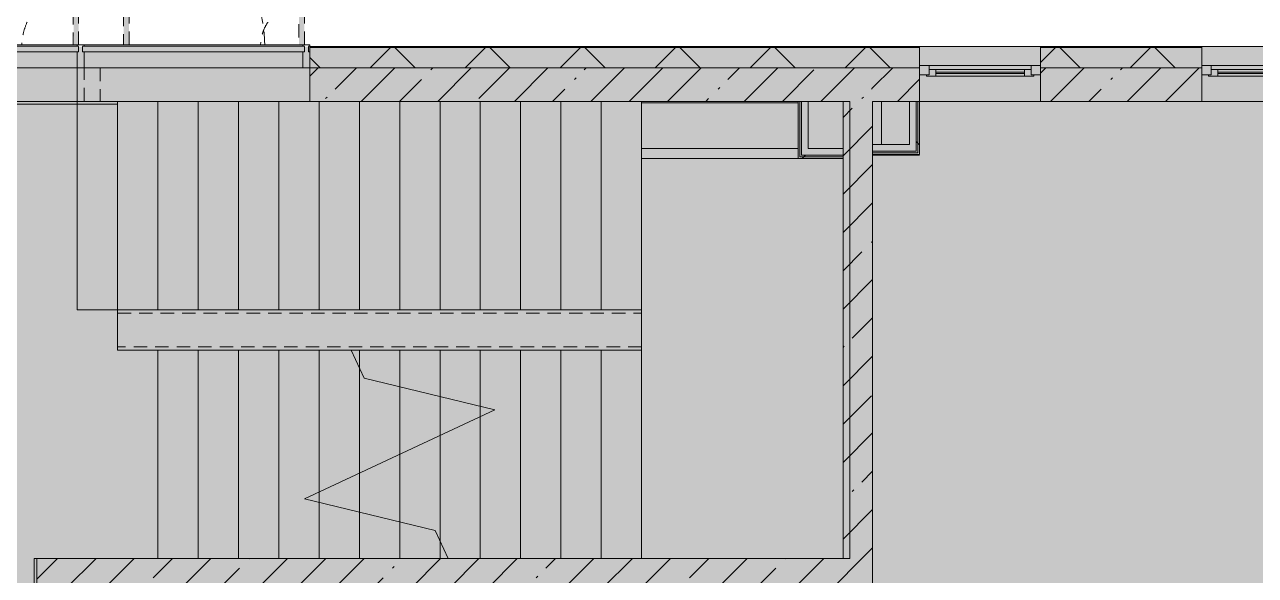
# Model space of a CAD drawing. Header units: millimetres. Extents: x 81037 to 284518, y -8553 to 29000.
# Drawn here: x 251996 to 261157, y 17625 to 21721 of the extents above; entities that cross this region are included whole.
import ezdxf

# ---------------------------------------------------------------- set-up
doc = ezdxf.new("R2010")
doc.units = ezdxf.units.MM
doc.linetypes.add('200_ШТРИХ__ш1_п0_6_', pattern=[160, 100, -60])
doc.layers.add('A-DETL-GENF-6', color=7, linetype='Continuous', lineweight=9, true_color=0xc0c0c0, transparency=0.4)
for name, color, linetype, lineweight in [('A-DETL-MBND-1', 7, '200_ШТРИХ__ш1_п0_6_', 9), ('A-GLAZ-2', 7, 'Continuous', 5), ('A-GLAZ-CWMG-2', 7, 'Continuous', 5), ('A-WALL-4', 7, 'Continuous', 5), ('I-WALL-6', 7, 'Continuous', 5)]:
    doc.layers.add(name, color=color, linetype=linetype, lineweight=lineweight)
for name, color, linetype, lineweight, true_color in [('A-FLOR-3', 7, 'Continuous', 5, 0xb7b7b7), ('A-GLAZ-1', 7, 'Continuous', 5, 0x737373), ('A-GLAZ-CWMG-4', 7, 'Continuous', 5, 0x737373), ('A-WALL-5', 7, 'Continuous', 5, 0x737373), ('A-WALL-6', 7, 'Continuous', 9, 0x737373), ('I-WALL-4', 7, 'Continuous', 5, 0xe7e7e7), ('I-WALL-5', 7, 'Continuous', 9, 0xe7e7e7), ('I-WALL-7', 7, 'Continuous', 5, 0x737373), ('S-STRS-2', 7, 'Continuous', 5, 0x737373), ('S-STRS-MBND-2', 7, 'Continuous', 5, 0x737373)]:
    doc.layers.add(name, color=color, linetype=linetype, lineweight=lineweight, true_color=true_color)
pattern_1 = [(45, (157507.65, 0), (-285.1231, 285.1231), []), (45, (157792.77, 0), (-285.1231, 285.1231), [504.031, -100.806, 16.764, -84.042])]
pattern_2 = [(45, (157507.65, 0), (-530.33, 530.33), []), (135, (157507.65, 0), (-530.33, -530.33), [])]

# ---------------------------------------------------------------- blocks, each defined once
blk = doc.blocks.new('120_Окно_СКБ_1Ст - 120_Окно_СКБ_1Ст 900х2500_h_ с форточкой-22877787-2_1_3_птичка')
at = {"layer": 'A-GLAZ-1'}
for p, q in [((-450, -127), (-450, -57)), ((-450, -57), (-380, -57)), ((450, -57), (-450, -57)), ((-380, -57), (-380, -127)), ((380, -87), (-380, -87)), ((-380, -87), (-380, -127)), ((-330, -137), (-330, -87)), ((330, -137), (330, -87)), ((380, -127), (380, -57)), ((380, -57), (450, -57)), ((380, -127), (380, -87)), ((450, -57), (450, -127)), ((-380, -127), (-450, -127)), ((-450, -127), (-400, -127)), ((-380, -127), (-400, -127)), ((-400, -127), (-400, -137)), ((-400, -137), (400, -137)), ((400, -137), (-400, -137)), ((-330, -107), (330, -107)), ((330, -117), (-330, -117)), ((450, -127), (380, -127)), ((400, -127), (380, -127)), ((400, -127), (450, -127)), ((400, -137), (400, -127))]:
    blk.add_line(p, q, dxfattribs=at)
blk = doc.blocks.new('120_Окно_СКБ_2Ст_Фрамуга сверху - 120_Окно_СКБ_2Ст_2300х2500_h_ ДОО-23103760-2_1_3_птичка')
at = {"layer": 'A-GLAZ-1'}
for p, q in [((-1150, -127), (-1150, -57)), ((-1150, -57), (-1080, -57)), ((1150, -57), (-1150, -57)), ((-1080, -57), (-1080, -127)), ((-1080, -57), (1080, -57)), ((520, -87), (-1080, -87)), ((-1080, -87), (-1080, -127)), ((-1030, -137), (-1030, -87)), ((470, -137), (470, -87)), ((520, -127), (520, -57)), ((520, -57), (590, -57)), ((520, -127), (520, -87)), ((590, -57), (590, -127)), ((1080, -87), (590, -87)), ((590, -87), (590, -127)), ((640, -137), (640, -87)), ((1030, -137), (1030, -87)), ((1080, -127), (1080, -57)), ((1080, -57), (1150, -57)), ((1080, -127), (1080, -87)), ((1150, -57), (1150, -127)), ((-1080, -127), (-1150, -127)), ((-1150, -127), (-1100, -127)), ((-1080, -127), (-1100, -127)), ((-1100, -127), (-1100, -137)), ((-1100, -137), (540, -137)), ((540, -137), (-1100, -137)), ((-1030, -107), (470, -107)), ((470, -117), (-1030, -117)), ((590, -127), (520, -127)), ((540, -127), (520, -127)), ((540, -127), (570, -127)), ((540, -127), (570, -127)), ((540, -137), (540, -127)), ((590, -127), (570, -127)), ((570, -127), (570, -137)), ((570, -137), (1100, -137)), ((1100, -137), (570, -137)), ((640, -107), (1030, -107)), ((1030, -117), (640, -117)), ((1150, -127), (1080, -127)), ((1100, -127), (1080, -127)), ((1100, -127), (1149.8, -127)), ((1100, -137), (1100, -127))]:
    blk.add_line(p, q, dxfattribs=at)
blk = doc.blocks.new('DRS_ДПУ_распашная__2Ст_Прямоугольная1 - ВН-4_ Нр_ДО_1500х2200 глухая-26741401-2_1_3_птичка')
at = {"layer": 'A-DETL-MBND-1'}
h = blk.add_hatch(color=256, dxfattribs=at)
h.paths.add_polyline_path([(-760, 10), (-730, 10), (-730, 1050), (-770, 1050), (-770, 10)])
h.paths.add_polyline_path([(-760, 0), (-760, 10), (-770, 0)])
h = blk.add_hatch(color=256, dxfattribs=at)
h.paths.add_polyline_path([(760, 0), (770, 0), (760, 10)])
h.paths.add_polyline_path([(770, 10), (770, 423.1), (730, 423.1), (735.1, 10), (760, 10)])
for p, q in [((-770, 1050), (-770, 10)), ((-730, 1050), (-770, 1050)), ((-730, 10), (-730, 1050)), ((770, 423.1), (730, 423.1)), ((730, 423.1), (730, 10)), ((770, 10), (770, 423.1))]:
    blk.add_line(p, q, dxfattribs=at)
for centre, radius, start, end in [((-770, 0), 1050, 0.55196, 90), ((770, 0), 423.1, 90, 178.61029)]:
    blk.add_arc(centre, radius, start, end, dxfattribs=at)
blk = doc.blocks.new('Прямоугольный импост - Импост структурный с накладкой - 170мм-23713241-2_1_3_птичка')
at = {"layer": 'A-DETL-MBND-1'}
for p, q in [((-10, 0), (0, 0)), ((0, 0), (0, -10))]:
    blk.add_line(p, q, dxfattribs=at)
blk = doc.blocks.new('DRS_ДПУ_распашная__2Ст_Прямоугольная1 - ВН-4_ Нр_ДО_1500х2200 глухая-26857260-2_1_3_птичка')
at = {"layer": 'A-DETL-MBND-1'}
blk.add_hatch(color=256, dxfattribs=at).paths.add_polyline_path([(-662.5, 10), (-632.5, 10), (-632.5, 1050), (-672.5, 1050), (-672.5, 10)])
h = blk.add_hatch(color=256, dxfattribs=at)
h.paths.add_polyline_path([(662.5, 0), (672.5, 0), (662.5, 10)])
h.paths.add_polyline_path([(632.5, 10), (672.5, 10), (672.5, 325.6), (632.5, 325.6), (632.5, 40)])
for p, q in [((-672.5, 1050), (-672.5, 10)), ((-632.5, 1050), (-672.5, 1050)), ((-632.5, 10), (-632.5, 1050)), ((672.5, 325.6), (632.5, 325.6)), ((632.5, 325.6), (632.5, 10)), ((672.5, 10), (672.5, 325.6))]:
    blk.add_line(p, q, dxfattribs=at)
for centre, radius, start, end in [((-672.5, 0), 1050, 0.55196, 90), ((672.5, 0), 325.6, 90, 178.15712)]:
    blk.add_arc(centre, radius, start, end, dxfattribs=at)
blk = doc.blocks.new('PNS_Панель прямоугольная1 - Нр_Стекло - 40мм-22959730-2_1_3_птичка')
at = {"layer": 'A-GLAZ-1'}
blk.add_line((-756.4, -40), (760, -40), dxfattribs=at)
at = {"layer": 'A-GLAZ-2'}
for p, q in [((-770, 0), (770, 0)), ((770, 0), (-770, 0))]:
    blk.add_line(p, q, dxfattribs=at)
blk = doc.blocks.new('PNS_Панель прямоугольная1 - Нр_Стекло - 40мм-23689183-2_1_3_птичка')
at = {"layer": 'A-GLAZ-1'}
blk.add_line((-815, -40), (815, -40), dxfattribs=at)
at = {"layer": 'A-GLAZ-2'}
for p, q in [((-825, 0), (825, 0)), ((825, 0), (-825, 0))]:
    blk.add_line(p, q, dxfattribs=at)
blk = doc.blocks.new('Прямоугольный импост - Импост структурный с накладкой - 170мм-22874516-2_1_3_птичка')
at = {"layer": 'A-GLAZ-CWMG-2'}
for p, q in [((-50, -10), (-50, 0)), ((-50, 0), (-40, 0)), ((-10, 0), (0, 0)), ((0, 0), (0, -10)), ((0, -10), (-50, -10))]:
    blk.add_line(p, q, dxfattribs=at)
at = {"layer": 'A-GLAZ-CWMG-4'}
for p, q in [((-50, 40), (-50, 160)), ((-50, 160), (0, 160)), ((0, 160), (0, 40)), ((-40, 40), (-50, 40)), ((-40, 2), (-40, 40)), ((-10, 40), (-10, 2)), ((0, 40), (-10, 40))]:
    blk.add_line(p, q, dxfattribs=at)
blk = doc.blocks.new('Прямоугольный импост - Импост структурный с накладкой - 170мм-22855553-2_1_3_птичка')
at = {"layer": 'A-GLAZ-CWMG-2'}
for p, q in [((93360, 21560), (93360, 21570)), ((93360, 21570), (94880, 21570)), ((94880, 21570), (94880, 21560))]:
    blk.add_line(p, q, dxfattribs=at)
at = {"layer": 'A-GLAZ-CWMG-4'}
blk.add_line((93360, 21400), (94880, 21400), dxfattribs=at)
blk = doc.blocks.new('Прямоугольный импост - Импост структурный с накладкой - 170мм-23689142-2_1_3_птичка')
at = {"layer": 'A-GLAZ-CWMG-2'}
for p, q in [((94930, 21560), (94930, 21570)), ((94930, 21570), (96560, 21570)), ((96560, 21570), (96560, 21560))]:
    blk.add_line(p, q, dxfattribs=at)
at = {"layer": 'A-GLAZ-CWMG-4'}
blk.add_line((94930, 21400), (96560, 21400), dxfattribs=at)
blk = doc.blocks.new('Прямоугольный импост - Импост структурный с накладкой - 170мм-22874498-2_1_3_птичка')
at = {"layer": 'A-GLAZ-CWMG-2'}
for p, q in [((-25, -10), (-25, 0)), ((-25, 0), (-15, 0)), ((15, 0), (25, 0)), ((25, 0), (25, -10)), ((25, -10), (-25, -10))]:
    blk.add_line(p, q, dxfattribs=at)
at = {"layer": 'A-GLAZ-CWMG-4'}
for p, q in [((-25, 40), (-25, 160)), ((-25, 160), (25, 160)), ((25, 160), (25, 40)), ((-15, 40), (-25, 40)), ((-15, 2), (-15, 40)), ((15, 40), (15, 2)), ((25, 40), (15, 40))]:
    blk.add_line(p, q, dxfattribs=at)
blk = doc.blocks.new('Зашивка приборов отопления31 - Зашивка приборов отопления-33324104-2_1_3_птичка')
at = {"layer": 'A-WALL-5'}
for p, q in [((126595, 120), (125430, 120)), ((126595, 45), (126595, 120)), ((126595, 45), (125430, 45)), ((125430, 45), (126595, 45)), ((126595, -295), (126595, 45)), ((125430, -295), (126595, -295))]:
    blk.add_line(p, q, dxfattribs=at)

msp = doc.modelspace()

# ---------------------------------------------------------------- hatches: boundary and pattern name
at = {"layer": 'A-DETL-GENF-6'}
msp.add_hatch(color=256, dxfattribs=at).paths.add_polyline_path([(279724.6, -258), (282745.7, -258), (282745.7, 21558), (250815.7, 21558), (250815.7, 27348), (242367.7, 27348), (242367.7, 5750), (246709.7, 5750), (246709.7, -258), (278797.1, -258)])
at = {"layer": 'A-WALL-4'}
h = msp.add_hatch(dxfattribs=at)
h.set_pattern_fill('FP_71', color=256, style=0, pattern_type=2)
h.set_pattern_definition([(45, (157507.65, 0), (-353.5534, 353.5534), []), (135, (157507.65, 0), (-353.5534, -353.5534), [])])
h.paths.add_polyline_path([(282737.7, 21400), (282737.7, 21550), (277657.9, 21550), (277657.9, 21400), (282587.7, 21400)])
h.paths.add_polyline_path([(276757.9, 21400), (276757.9, 21550), (275408.1, 21550), (275408.1, 21400), (276014.5, 21400)])
h.paths.add_polyline_path([(263956.8, 21400), (264358.1, 21400), (264358.1, 21550), (263057.9, 21550), (263057.9, 21400), (263557.7, 21400)])
h.paths.add_polyline_path([(266558.1, 21400), (266558.1, 21550), (265258.1, 21550), (265258.1, 21400), (265811.8, 21400)])
h.paths.add_polyline_path([(267458.1, 21400), (268757.7, 21400), (268757.7, 21550), (267458.1, 21550)])
h.paths.add_polyline_path([(273608.1, 21400), (274508.1, 21400), (274508.1, 21550), (273108.1, 21550), (273108.1, 21400), (273232, 21400)])
h.paths.add_polyline_path([(270808.1, 21400), (270808.1, 21550), (269657.7, 21550), (269657.7, 21400)])
h.paths.add_polyline_path([(260757.9, 21400), (260757.9, 21550), (259557.7, 21550), (259557.7, 21400), (260246.7, 21400)])
h.paths.add_polyline_path([(250815.7, 21400), (250817.7, 21400), (250813.6, 21550), (250567.7, 21550), (250567.7, 21400), (250774.6, 21400)])
h.paths.add_polyline_path([(254117.7, 21400), (258657.7, 21400), (258657.7, 21550), (254117.7, 21550)])
at = {"layer": 'I-WALL-4'}
for points in [[(258632.7, 20780), (258632.7, 21150), (258582.7, 21150), (258582.7, 20780)], [(258307.7, 20780), (258582.7, 20780), (258582.7, 20830), (258307.7, 20830)]]:
    msp.add_hatch(color=256, dxfattribs=at).paths.add_polyline_path(points)
at = {"layer": 'I-WALL-5'}
for points in [[(257827.7, 20750), (257827.7, 21150), (257777.7, 21150), (257777.7, 20750)], [(258087.7, 20750), (258087.7, 20800), (257827.7, 20800), (257827.7, 20750), (257927.9, 20750)]]:
    msp.add_hatch(color=256, dxfattribs=at).paths.add_polyline_path(points)
at = {"layer": 'I-WALL-6'}
h = msp.add_hatch(dxfattribs=at)
h.set_pattern_fill('FP_79', color=256, style=0, pattern_type=2)
h.set_pattern_definition(pattern_1)
h.paths.add_polyline_path([(258087.7, 21150), (258087.7, 21400), (254117.7, 21400), (254117.7, 21150), (257827.7, 21150)])
h.paths.add_polyline_path([(250709.7, 21150), (250817.7, 21150), (250815.7, 21400), (250537.7, 21400), (250537.7, 21150), (250597.6, 21150)])
h = msp.add_hatch(dxfattribs=at)
h.set_pattern_fill('FP_79', color=256, style=0, pattern_type=2)
h.set_pattern_definition(pattern_1)
h.paths.add_polyline_path([(258307.7, 17750), (258307.7, 21400), (258087.7, 21400), (258087.7, 17750)])
h = msp.add_hatch(dxfattribs=at)
h.set_pattern_fill('FP_79', color=256, style=0, pattern_type=2)
h.set_pattern_definition(pattern_1)
h.paths.add_polyline_path([(269657.7, 21150), (270808.1, 21150), (270808.1, 21400), (269657.7, 21400)])
h.paths.add_polyline_path([(273608.1, 21150), (274508.1, 21150), (274508.1, 21400), (273608.1, 21400), (273608.1, 21239.3)])
h.paths.add_polyline_path([(278717.7, 21150), (278717.7, 21400), (278357.7, 21400), (278357.7, 21150)])
h.paths.add_polyline_path([(276023.1, 21150), (276757.9, 21150), (276757.9, 21400), (275408.1, 21400), (275408.1, 21150), (276014.5, 21150)])
h.paths.add_polyline_path([(258645.2, 21150), (258657.7, 21150), (258657.7, 21400), (258307.7, 21400), (258307.7, 21150), (258632.7, 21150)])
h.paths.add_polyline_path([(260246.7, 21150), (260757.9, 21150), (260757.9, 21400), (259557.7, 21400), (259557.7, 21150)])
h.paths.add_polyline_path([(263557.7, 21150), (264358.1, 21150), (264358.1, 21400), (263557.7, 21400)])
h.paths.add_polyline_path([(265811.8, 21150), (266558.1, 21150), (266558.1, 21400), (265258.1, 21400), (265258.1, 21150), (265732.7, 21150)])
h.paths.add_polyline_path([(268757.7, 21150), (268757.7, 21400), (268557.7, 21400), (268557.7, 21150), (268594.4, 21150)])
h.paths.add_polyline_path([(267857.7, 21150), (267857.7, 21400), (267458.1, 21400), (267458.1, 21150), (267666.8, 21150)])
h = msp.add_hatch(dxfattribs=at)
h.set_pattern_fill('FP_165', color=256, style=0, pattern_type=2)
h.set_pattern_definition(pattern_2)
h.paths.add_polyline_path([(258645.2, 20767.5), (258645.2, 21150), (258632.7, 21150), (258632.7, 20767.5)])
h = msp.add_hatch(dxfattribs=at)
h.set_pattern_fill('FP_165', color=256, style=0, pattern_type=2)
h.set_pattern_definition(pattern_2)
h.paths.add_polyline_path([(258657.7, 20755), (258657.7, 21150), (258645.2, 21150), (258645.2, 20755)])
h = msp.add_hatch(dxfattribs=at)
h.set_pattern_fill('FP_165', color=256, style=0, pattern_type=2)
h.set_pattern_definition(pattern_2)
h.paths.add_polyline_path([(257765.2, 20725), (258087.7, 20725), (258087.7, 20737.5), (257765.2, 20737.5)])
h = msp.add_hatch(dxfattribs=at)
h.set_pattern_fill('FP_165', color=256, style=0, pattern_type=2)
h.set_pattern_definition(pattern_2)
h.paths.add_polyline_path([(257777.7, 20737.5), (258087.7, 20737.5), (258087.7, 20750), (257777.7, 20750)])
h = msp.add_hatch(dxfattribs=at)
h.set_pattern_fill('FP_79', color=256, style=0, pattern_type=2)
h.set_pattern_definition(pattern_1)
h.paths.add_polyline_path([(258227.7, 17530), (258307.7, 17530), (258307.7, 17750), (252087.7, 17750), (252087.7, 17530), (256711.1, 17530)])

# ---------------------------------------------------------------- linework, layer by layer
at = {"layer": 'A-DETL-MBND-1'}
for p, q in [((252437.7, 21150), (252437.7, 21400)), ((252557.7, 21400), (252557.7, 21150)), ((252687.7, 19575), (256587.7, 19575)), ((256587.7, 19325), (252687.7, 19325))]:
    msp.add_line(p, q, dxfattribs=at)
at = {"layer": 'A-FLOR-3'}
for p, q in [((252387.7, 21150), (252387.7, 21400)), ((252687.7, 21130), (250557.7, 21130)), ((252687.7, 21150), (250817.7, 21150)), ((252687.7, 19300), (252687.7, 21150)), ((258372.7, 21150), (258372.7, 20830)), ((258657.7, 20750), (258307.7, 20750)), ((252987.7, 19300), (252687.7, 19300)), ((252066.7, 13620), (252066.7, 17750)), ((252066.7, 17750), (252087.7, 17750))]:
    msp.add_line(p, q, dxfattribs=at)
at = {"layer": 'A-WALL-5'}
for p, q in [((267458.1, 21558), (254117.7, 21558)), ((254117.7, 21558), (254117.7, 21400)), ((258657.7, 21400), (258657.7, 21558)), ((259557.7, 21558), (259557.7, 21400)), ((260757.9, 21400), (260757.9, 21558)), ((258087.7, 21400), (258307.7, 21400))]:
    msp.add_line(p, q, dxfattribs=at)
at = {"layer": 'A-WALL-6'}
for p, q in [((258657.7, 21553), (254117.7, 21553)), ((258657.7, 21550), (254117.7, 21550)), ((260757.9, 21553), (259557.7, 21553)), ((260757.9, 21550), (259557.7, 21550)), ((254117.7, 21400), (258087.7, 21400)), ((258657.7, 21400), (258307.7, 21400)), ((260757.9, 21400), (259557.7, 21400)), ((257827.7, 21150), (257752.7, 21150)), ((257765.2, 20737.5), (257765.2, 21150)), ((257777.7, 20750), (257777.7, 21150)), ((258657.7, 21150), (258582.7, 21150)), ((258632.7, 20780), (258632.7, 21150)), ((258645.2, 20767.5), (258645.2, 21150)), ((258087.7, 20725), (258087.7, 20800)), ((258307.7, 20830), (258307.7, 20755)), ((258087.7, 20737.5), (257765.2, 20737.5)), ((258087.7, 20750), (257777.7, 20750)), ((258307.7, 20780), (258632.7, 20780)), ((258307.7, 20767.5), (258645.2, 20767.5))]:
    msp.add_line(p, q, dxfattribs=at)
at = {"layer": 'I-WALL-7'}
for p, q in [((254117.7, 21400), (254117.7, 21150)), ((258657.7, 21150), (258657.7, 21400)), ((259557.7, 21400), (259557.7, 21150)), ((260757.9, 21150), (260757.9, 21400)), ((254117.7, 21150), (257752.7, 21150)), ((257752.7, 21150), (257752.7, 20725)), ((257827.7, 21150), (258087.7, 21150)), ((257827.7, 20800), (257827.7, 21150)), ((258087.7, 21150), (258087.7, 20800)), ((258307.7, 21150), (258582.7, 21150)), ((258307.7, 20830), (258307.7, 21150)), ((258582.7, 21150), (258582.7, 20830)), ((263057.7, 21150), (258657.7, 21150)), ((258657.7, 20755), (258657.7, 21150)), ((258087.7, 20800), (257827.7, 20800)), ((258582.7, 20830), (258307.7, 20830)), ((257752.7, 20725), (258087.7, 20725)), ((258087.7, 20725), (258087.7, 17750)), ((258307.7, 15235), (258307.7, 20755)), ((258307.7, 20755), (258657.7, 20755)), ((252087.7, 17750), (252087.7, 13620)), ((258087.7, 17750), (252087.7, 17750))]:
    msp.add_line(p, q, dxfattribs=at)
at = {"layer": 'S-STRS-2'}
for p, q in [((252387.7, 19600), (252387.7, 21150)), ((252987.7, 21150), (252687.7, 21150)), ((253287.7, 21150), (252987.7, 21150)), ((252987.7, 19600), (252987.7, 21150)), ((252987.7, 19600), (252987.7, 21150)), ((253587.7, 21150), (253287.7, 21150)), ((253287.7, 19600), (253287.7, 21150)), ((253287.7, 19600), (253287.7, 21150)), ((253887.7, 21150), (253587.7, 21150)), ((253587.7, 19600), (253587.7, 21150)), ((253587.7, 19600), (253587.7, 21150)), ((254117.7, 21150), (253887.7, 21150)), ((253887.7, 19600), (253887.7, 21150)), ((253887.7, 19600), (253887.7, 21150)), ((254187.7, 19600), (254187.7, 21150)), ((254187.7, 19600), (254187.7, 21150)), ((254487.7, 19600), (254487.7, 21150)), ((254487.7, 19600), (254487.7, 21150)), ((254787.7, 19600), (254787.7, 21150)), ((254787.7, 19600), (254787.7, 21150)), ((255087.7, 19600), (255087.7, 21150)), ((255087.7, 19600), (255087.7, 21150)), ((255387.7, 19600), (255387.7, 21150)), ((255387.7, 19600), (255387.7, 21150)), ((255687.7, 19600), (255687.7, 21150)), ((255687.7, 19600), (255687.7, 21150)), ((255987.7, 19600), (255987.7, 21150)), ((255987.7, 19600), (255987.7, 21150)), ((256287.7, 19600), (256287.7, 21150)), ((256287.7, 19600), (256287.7, 21150)), ((256587.7, 21140), (256587.7, 21150)), ((256587.7, 21140), (256587.7, 21150)), ((256587.7, 19600), (256587.7, 20725)), ((256587.7, 19600), (256587.7, 20725)), ((252987.7, 19600), (252687.7, 19600)), ((253287.7, 19600), (252987.7, 19600)), ((253587.7, 19600), (253287.7, 19600)), ((253887.7, 19600), (253587.7, 19600)), ((254187.7, 19600), (253887.7, 19600)), ((254487.7, 19600), (254187.7, 19600)), ((254787.7, 19600), (254487.7, 19600)), ((255087.7, 19600), (254787.7, 19600)), ((255387.7, 19600), (255087.7, 19600)), ((255687.7, 19600), (255387.7, 19600)), ((255987.7, 19600), (255687.7, 19600)), ((256287.7, 19600), (255987.7, 19600)), ((256587.7, 19600), (256287.7, 19600)), ((256587.7, 19600), (256587.7, 19300)), ((252987.7, 19300), (252987.7, 17750)), ((252987.7, 19300), (253287.7, 19300)), ((252987.7, 19300), (252987.7, 17750)), ((253287.7, 19300), (253587.7, 19300)), ((253287.7, 19300), (253287.7, 17750)), ((253287.7, 19300), (253287.7, 17750)), ((253587.7, 19300), (253887.7, 19300)), ((253587.7, 19300), (253587.7, 17750)), ((253587.7, 19300), (253587.7, 17750)), ((253887.7, 19300), (254187.7, 19300)), ((253887.7, 19300), (253887.7, 17750)), ((253887.7, 19300), (253887.7, 17750)), ((254187.7, 19300), (254426.3, 19300)), ((254187.7, 19300), (254187.7, 18245.2)), ((254187.7, 19300), (254187.7, 18245.2)), ((254426.3, 19300), (254487.7, 19300)), ((254487.7, 19300), (254787.7, 19300)), ((254487.7, 19300), (254487.7, 19168.4)), ((254487.7, 19300), (254487.7, 19168.4)), ((254787.7, 19300), (255087.7, 19300)), ((254787.7, 19300), (254787.7, 19027.2)), ((254787.7, 19300), (254787.7, 19027.2)), ((255087.7, 19300), (255387.7, 19300)), ((255087.7, 19300), (255087.7, 18954.3)), ((255087.7, 19300), (255087.7, 18954.3)), ((255387.7, 19300), (255687.7, 19300)), ((255387.7, 19300), (255387.7, 18881.4)), ((255387.7, 19300), (255387.7, 18881.4)), ((255687.7, 19300), (255987.7, 19300)), ((255687.7, 19300), (255687.7, 17750)), ((255687.7, 19300), (255687.7, 17750)), ((255987.7, 19300), (256287.7, 19300)), ((255987.7, 19300), (255987.7, 17750)), ((255987.7, 19300), (255987.7, 17750)), ((256287.7, 19300), (256587.7, 19300)), ((256287.7, 19300), (256287.7, 17750)), ((256287.7, 19300), (256287.7, 17750)), ((256587.7, 19300), (256587.7, 17750)), ((256587.7, 19300), (256587.7, 17750)), ((254487.7, 19168.4), (254487.7, 18385.1)), ((254487.7, 19168.4), (254487.7, 18385.1)), ((254787.7, 19027.2), (254787.7, 18525)), ((254787.7, 19027.2), (254787.7, 18525)), ((255087.7, 18954.3), (255087.7, 18664.9)), ((255087.7, 18954.3), (255087.7, 18664.9)), ((255387.7, 18881.4), (255387.7, 18804.8)), ((255387.7, 18881.4), (255387.7, 18804.8)), ((255387.7, 18804.8), (255387.7, 17750)), ((255387.7, 18804.8), (255387.7, 17750)), ((255087.7, 18664.9), (255087.7, 17881.6)), ((255087.7, 18664.9), (255087.7, 17881.6)), ((254787.7, 18525), (254787.7, 18022.8)), ((254787.7, 18525), (254787.7, 18022.8)), ((254487.7, 18385.1), (254487.7, 18095.7)), ((254487.7, 18385.1), (254487.7, 18095.7)), ((254187.7, 18245.2), (254187.7, 18168.6)), ((254187.7, 18245.2), (254187.7, 18168.6)), ((254187.7, 18168.6), (254187.7, 17750)), ((254187.7, 18168.6), (254187.7, 17750)), ((254487.7, 18095.7), (254487.7, 17750)), ((254487.7, 18095.7), (254487.7, 17750)), ((254787.7, 18022.8), (254787.7, 17750)), ((254787.7, 18022.8), (254787.7, 17750)), ((255087.7, 17881.6), (255087.7, 17750)), ((255087.7, 17881.6), (255087.7, 17750)), ((255087.7, 17750), (255149, 17750))]:
    msp.add_line(p, q, dxfattribs=at)
at = {"layer": 'S-STRS-MBND-2'}
for p, q in [((252387.7, 19600), (252387.7, 21150)), ((256587.7, 21150), (252387.7, 21150)), ((252687.7, 19600), (252687.7, 21150)), ((252687.7, 19600), (252687.7, 21150)), ((252987.7, 19600), (252987.7, 21150)), ((252987.7, 19600), (252987.7, 21150)), ((253287.7, 19600), (253287.7, 21150)), ((253287.7, 19600), (253287.7, 21150)), ((253587.7, 19600), (253587.7, 21150)), ((253587.7, 19600), (253587.7, 21150)), ((253887.7, 19600), (253887.7, 21150)), ((253887.7, 19600), (253887.7, 21150)), ((254187.7, 19600), (254187.7, 21150)), ((254187.7, 19600), (254187.7, 21150)), ((254487.7, 19600), (254487.7, 21150)), ((254487.7, 19600), (254487.7, 21150)), ((254787.7, 19600), (254787.7, 21150)), ((254787.7, 19600), (254787.7, 21150)), ((255087.7, 19600), (255087.7, 21150)), ((255087.7, 19600), (255087.7, 21150)), ((255387.7, 19600), (255387.7, 21150)), ((255387.7, 19600), (255387.7, 21150)), ((255687.7, 19600), (255687.7, 21150)), ((255687.7, 19600), (255687.7, 21150)), ((255987.7, 19600), (255987.7, 21150)), ((255987.7, 19600), (255987.7, 21150)), ((256287.7, 19600), (256287.7, 21150)), ((256287.7, 19600), (256287.7, 21150)), ((258137.7, 21150), (256587.7, 21150)), ((256587.7, 19600), (256587.7, 21150)), ((256587.7, 19600), (256587.7, 21150)), ((258137.7, 17750), (258137.7, 21150)), ((256587.7, 19600), (252387.7, 19600)), ((256587.7, 19600), (256587.7, 19300)), ((254426.3, 19300), (256587.7, 19300)), ((254523.5, 19091.4), (254426.3, 19300)), ((254487.7, 19300), (254487.7, 19168.4)), ((254487.7, 19300), (254487.7, 19168.4)), ((254787.7, 19300), (254787.7, 19027.2)), ((254787.7, 19300), (254787.7, 19027.2)), ((255087.7, 19300), (255087.7, 18954.3)), ((255087.7, 19300), (255087.7, 18954.3)), ((255387.7, 19300), (255387.7, 18881.4)), ((255387.7, 19300), (255387.7, 18881.4)), ((255687.7, 19300), (255687.7, 17750)), ((255687.7, 19300), (255687.7, 17750)), ((255987.7, 19300), (255987.7, 17750)), ((255987.7, 19300), (255987.7, 17750)), ((256287.7, 19300), (256287.7, 17750)), ((256287.7, 19300), (256287.7, 17750)), ((256587.7, 19300), (256587.7, 17750)), ((256587.7, 19300), (256587.7, 17750)), ((255495.7, 18855.2), (254523.5, 19091.4)), ((254079.6, 18194.8), (255495.7, 18855.2)), ((255387.7, 18804.8), (255387.7, 17750)), ((255387.7, 18804.8), (255387.7, 17750)), ((255087.7, 18664.9), (255087.7, 17881.6)), ((255087.7, 18664.9), (255087.7, 17881.6)), ((254787.7, 18525), (254787.7, 18022.8)), ((254787.7, 18525), (254787.7, 18022.8)), ((254487.7, 18385.1), (254487.7, 18095.7)), ((254487.7, 18385.1), (254487.7, 18095.7)), ((254187.7, 18245.2), (254187.7, 18168.6)), ((254187.7, 18245.2), (254187.7, 18168.6)), ((255051.8, 17958.6), (254079.6, 18194.8)), ((255149, 17750), (255051.8, 17958.6)), ((255149, 17750), (256587.7, 17750)), ((256587.7, 17750), (258137.7, 17750))]:
    msp.add_line(p, q, dxfattribs=at)

# ---------------------------------------------------------------- block references
at = {"layer": 'A-DETL-MBND-1'}
for name, p in [('DRS_ДПУ_распашная__2Ст_Прямоугольная1 - ВН-4_ Нр_ДО_1500х2200 глухая-26741401-2_1_3_птичка', (251627.7, 21560)), ('DRS_ДПУ_распашная__2Ст_Прямоугольная1 - ВН-4_ Нр_ДО_1500х2200 глухая-26857260-2_1_3_птичка', (253405.2, 21560))]:
    msp.add_blockref(name, p, dxfattribs=at)
at = {"layer": 'A-DETL-MBND-1', "extrusion": (0, 0, -1), "rotation": 180}
msp.add_blockref('Прямоугольный импост - Импост структурный с накладкой - 170мм-23713241-2_1_3_птичка', (-254117.7, 21560), dxfattribs=at)
at = {"layer": 'A-GLAZ-1'}
for name, p in [('120_Окно_СКБ_1Ст - 120_Окно_СКБ_1Ст 900х2500_h_ с форточкой-22877787-2_1_3_птичка', (259107.7, 21475)), ('120_Окно_СКБ_2Ст_Фрамуга сверху - 120_Окно_СКБ_2Ст_2300х2500_h_ ДОО-23103760-2_1_3_птичка', (261907.9, 21475))]:
    msp.add_blockref(name, p, dxfattribs=at)
at = {"layer": 'A-GLAZ-2'}
for name, p in [('PNS_Панель прямоугольная1 - Нр_Стекло - 40мм-22959730-2_1_3_птичка', (251627.7, 21560)), ('PNS_Панель прямоугольная1 - Нр_Стекло - 40мм-23689183-2_1_3_птичка', (253252.7, 21560))]:
    msp.add_blockref(name, p, dxfattribs=at)
at = {"layer": 'A-GLAZ-CWMG-2'}
for name in ['Прямоугольный импост - Импост структурный с накладкой - 170мм-22855553-2_1_3_птичка', 'Прямоугольный импост - Импост структурный с накладкой - 170мм-23689142-2_1_3_птичка']:
    msp.add_blockref(name, (157507.7, 0), dxfattribs=at)
at = {"layer": 'A-GLAZ-CWMG-4', "extrusion": (0, 0, -1), "rotation": 180}
for name, p in [('Прямоугольный импост - Импост структурный с накладкой - 170мм-22874498-2_1_3_птичка', (-252412.7, 21560)), ('Прямоугольный импост - Импост структурный с накладкой - 170мм-22874516-2_1_3_птичка', (-254117.7, 21560))]:
    msp.add_blockref(name, p, dxfattribs=at)
at = {"layer": 'A-WALL-5', "rotation": 180}
msp.add_blockref('Зашивка приборов отопления31 - Зашивка приборов отопления-33324104-2_1_3_птичка', (383182.7, 20845), dxfattribs=at)

doc.saveas('drawing.dxf')
